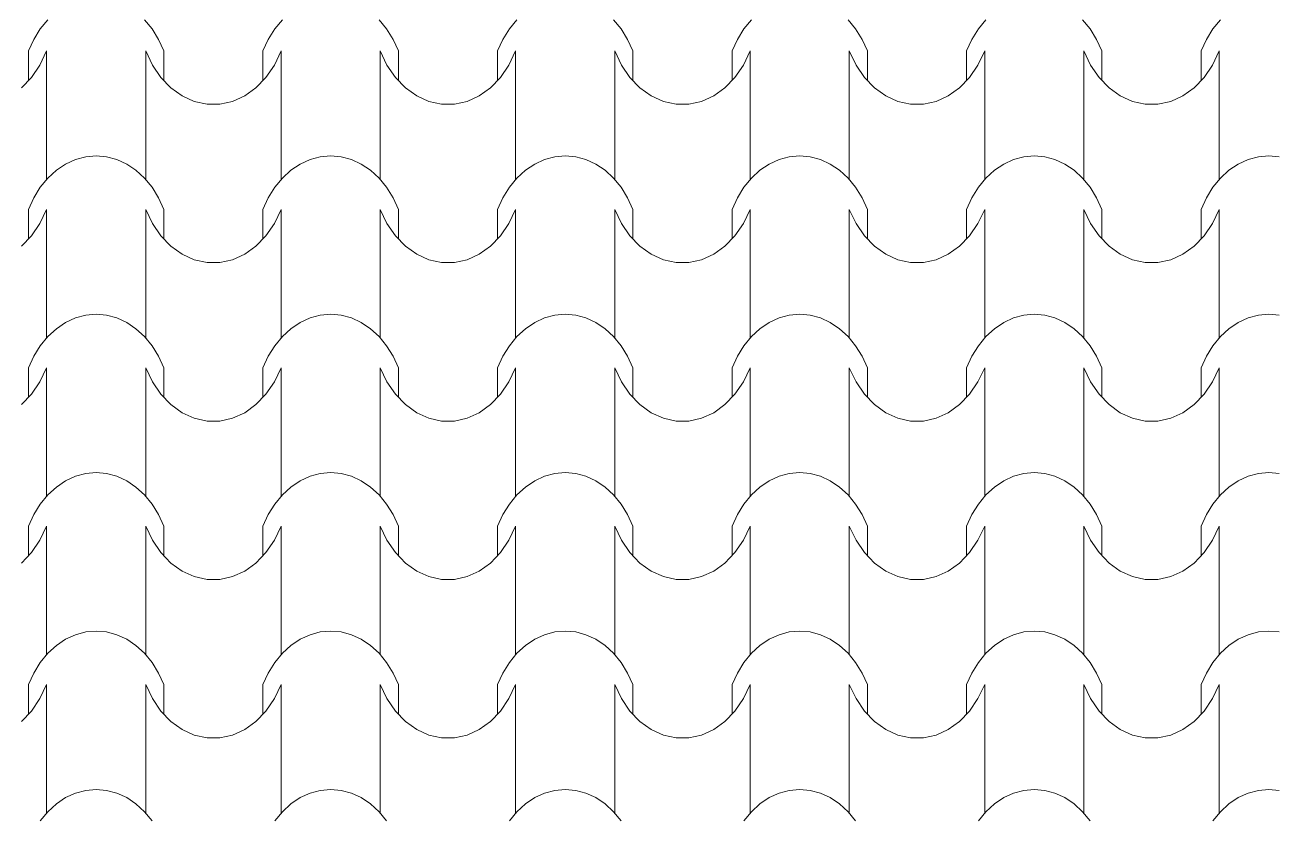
# Model space of a CAD drawing. Header units: millimetres. Extents: x 42452 to 2852333, y -419346 to 834876.
# Drawn here: x 2622399 to 2625997, y 653995 to 656276 of the extents above; entities that cross this region are included whole.
import ezdxf

# ---------------------------------------------------------------- set-up
doc = ezdxf.new("R2010")
doc.units = ezdxf.units.MM
doc.layers.add('M-2 keramitin shtrixi_Ном._пера__21_Pen_No__1', color=7, linetype='Continuous', lineweight=15)
doc.layers.add('memar', color=7, linetype='Continuous', lineweight=25)

# ---------------------------------------------------------------- blocks, each defined once
blk = doc.blocks.new('*X17')
at = {"layer": 'M-2 keramitin shtrixi_Ном._пера__21_Pen_No__1', "color": 7, "linetype": 'Continuous', "lineweight": 15}
for p, q in [((-263915.5, -1354475.7), (-263896.7, -1354445.5)), ((-263896.7, -1354445.5), (-263874.9, -1354418.9)), ((-263596.6, -1354418.9), (-263574.7, -1354445.5)), ((-263574.7, -1354445.5), (-263556, -1354475.7)), ((-263239.9, -1354475.7), (-263221.2, -1354445.5)), ((-263221.2, -1354445.5), (-263199.3, -1354418.9)), ((-262921, -1354418.9), (-262899.2, -1354445.5)), ((-262899.2, -1354445.5), (-262880.4, -1354475.7)), ((-262564.3, -1354475.7), (-262545.6, -1354445.5)), ((-262545.6, -1354445.5), (-262523.8, -1354418.9)), ((-262245.4, -1354418.9), (-262223.6, -1354445.5)), ((-262223.6, -1354445.5), (-262204.9, -1354475.7)), ((-261888.8, -1354475.7), (-261870, -1354445.5)), ((-261870, -1354445.5), (-261848.2, -1354418.9)), ((-261569.9, -1354418.9), (-261548.1, -1354445.5)), ((-261548.1, -1354445.5), (-261529.3, -1354475.7)), ((-261213.2, -1354475.7), (-261194.5, -1354445.5)), ((-261194.5, -1354445.5), (-261172.7, -1354418.9)), ((-260894.3, -1354418.9), (-260872.5, -1354445.5)), ((-260872.5, -1354445.5), (-260853.8, -1354475.7)), ((-260537.7, -1354475.7), (-260518.9, -1354445.5)), ((-260518.9, -1354445.5), (-260497.1, -1354418.9)), ((-263930.7, -1354509), (-263915.5, -1354475.7)), ((-263556, -1354475.7), (-263540.7, -1354509)), ((-263255.2, -1354509), (-263239.9, -1354475.7)), ((-262880.4, -1354475.7), (-262865.2, -1354509)), ((-262579.6, -1354509), (-262564.3, -1354475.7)), ((-262204.9, -1354475.7), (-262189.6, -1354509)), ((-261904.1, -1354509), (-261888.8, -1354475.7)), ((-261529.3, -1354475.7), (-261514, -1354509)), ((-261228.5, -1354509), (-261213.2, -1354475.7)), ((-260853.8, -1354475.7), (-260838.5, -1354509)), ((-260553, -1354509), (-260537.7, -1354475.7)), ((-263930.7, -1354594), (-263930.7, -1354509)), ((-263878.5, -1354509), (-263897.8, -1354549.5)), ((-263878.5, -1354694), (-263878.5, -1354509)), ((-263593, -1354694), (-263593, -1354509)), ((-263573.7, -1354549.5), (-263593, -1354509)), ((-263540.7, -1354594), (-263540.7, -1354509)), ((-263255.2, -1354594), (-263255.2, -1354509)), ((-263202.9, -1354509), (-263222.3, -1354549.5)), ((-263202.9, -1354694), (-263202.9, -1354509)), ((-262917.4, -1354694), (-262917.4, -1354509)), ((-262898.1, -1354549.5), (-262917.4, -1354509)), ((-262865.2, -1354594), (-262865.2, -1354509)), ((-262579.6, -1354594), (-262579.6, -1354509)), ((-262527.4, -1354509), (-262546.7, -1354549.5)), ((-262527.4, -1354694), (-262527.4, -1354509)), ((-262241.9, -1354694), (-262241.9, -1354509)), ((-262222.5, -1354549.5), (-262241.9, -1354509)), ((-262189.6, -1354594), (-262189.6, -1354509)), ((-261904.1, -1354594), (-261904.1, -1354509)), ((-261851.8, -1354509), (-261871.1, -1354549.5)), ((-261851.8, -1354694), (-261851.8, -1354509)), ((-261566.3, -1354694), (-261566.3, -1354509)), ((-261547, -1354549.5), (-261566.3, -1354509)), ((-261514, -1354594), (-261514, -1354509)), ((-261228.5, -1354594), (-261228.5, -1354509)), ((-261176.3, -1354509), (-261195.6, -1354549.5)), ((-261176.3, -1354694), (-261176.3, -1354509)), ((-260890.7, -1354694), (-260890.7, -1354509)), ((-260871.4, -1354549.5), (-260890.7, -1354509)), ((-260838.5, -1354594), (-260838.5, -1354509)), ((-260553, -1354594), (-260553, -1354509)), ((-260500.7, -1354509), (-260520, -1354549.5)), ((-260500.7, -1354694), (-260500.7, -1354509)), ((-263897.8, -1354549.5), (-263922.2, -1354585.2)), ((-263549.2, -1354585.2), (-263573.7, -1354549.5)), ((-263222.3, -1354549.5), (-263246.7, -1354585.2)), ((-262873.7, -1354585.2), (-262898.1, -1354549.5)), ((-262546.7, -1354549.5), (-262571.1, -1354585.2)), ((-262198.1, -1354585.2), (-262222.5, -1354549.5)), ((-261871.1, -1354549.5), (-261895.6, -1354585.2)), ((-261522.6, -1354585.2), (-261547, -1354549.5)), ((-261195.6, -1354549.5), (-261220, -1354585.2)), ((-260847, -1354585.2), (-260871.4, -1354549.5)), ((-260520, -1354549.5), (-260544.4, -1354585.2)), ((-263922.2, -1354585.2), (-263951, -1354615.1)), ((-263520.4, -1354615.1), (-263549.2, -1354585.2)), ((-263246.7, -1354585.2), (-263275.5, -1354615.1)), ((-262844.9, -1354615.1), (-262873.7, -1354585.2)), ((-262571.1, -1354585.2), (-262599.9, -1354615.1)), ((-262169.3, -1354615.1), (-262198.1, -1354585.2)), ((-261895.6, -1354585.2), (-261924.4, -1354615.1)), ((-261493.7, -1354615.1), (-261522.6, -1354585.2)), ((-261220, -1354585.2), (-261248.8, -1354615.1)), ((-260818.2, -1354615.1), (-260847, -1354585.2)), ((-260544.4, -1354585.2), (-260573.2, -1354615.1)), ((-263488.1, -1354638.3), (-263520.4, -1354615.1)), ((-263275.5, -1354615.1), (-263307.8, -1354638.3)), ((-262812.5, -1354638.3), (-262844.9, -1354615.1)), ((-262599.9, -1354615.1), (-262632.3, -1354638.3)), ((-262136.9, -1354638.3), (-262169.3, -1354615.1)), ((-261924.4, -1354615.1), (-261956.7, -1354638.3)), ((-261461.4, -1354638.3), (-261493.7, -1354615.1)), ((-261248.8, -1354615.1), (-261281.2, -1354638.3)), ((-260785.8, -1354638.3), (-260818.2, -1354615.1)), ((-260573.2, -1354615.1), (-260605.6, -1354638.3)), ((-263453.1, -1354654.2), (-263488.1, -1354638.3)), ((-263416.5, -1354662.3), (-263453.1, -1354654.2)), ((-263342.8, -1354654.2), (-263379.4, -1354662.3)), ((-263307.8, -1354638.3), (-263342.8, -1354654.2)), ((-262777.5, -1354654.2), (-262812.5, -1354638.3)), ((-262741, -1354662.3), (-262777.5, -1354654.2)), ((-262667.3, -1354654.2), (-262703.8, -1354662.3)), ((-262632.3, -1354638.3), (-262667.3, -1354654.2)), ((-262102, -1354654.2), (-262136.9, -1354638.3)), ((-262065.4, -1354662.3), (-262102, -1354654.2)), ((-261991.7, -1354654.2), (-262028.3, -1354662.3)), ((-261956.7, -1354638.3), (-261991.7, -1354654.2)), ((-261426.4, -1354654.2), (-261461.4, -1354638.3)), ((-261389.8, -1354662.3), (-261426.4, -1354654.2)), ((-261316.1, -1354654.2), (-261352.7, -1354662.3)), ((-261281.2, -1354638.3), (-261316.1, -1354654.2)), ((-260750.8, -1354654.2), (-260785.8, -1354638.3)), ((-260714.3, -1354662.3), (-260750.8, -1354654.2)), ((-260640.6, -1354654.2), (-260677.2, -1354662.3)), ((-260605.6, -1354638.3), (-260640.6, -1354654.2)), ((-263878.5, -1354879.1), (-263878.5, -1354694)), ((-263593, -1354879.1), (-263593, -1354694)), ((-263398, -1354662.3), (-263416.5, -1354662.3)), ((-263379.4, -1354662.3), (-263398, -1354662.3)), ((-263202.9, -1354879.1), (-263202.9, -1354694)), ((-262917.4, -1354879.1), (-262917.4, -1354694)), ((-262722.4, -1354662.3), (-262741, -1354662.3)), ((-262703.8, -1354662.3), (-262722.4, -1354662.3)), ((-262527.4, -1354879.1), (-262527.4, -1354694)), ((-262241.9, -1354879.1), (-262241.9, -1354694)), ((-262046.8, -1354662.3), (-262065.4, -1354662.3)), ((-262028.3, -1354662.3), (-262046.8, -1354662.3)), ((-261851.8, -1354879.1), (-261851.8, -1354694)), ((-261566.3, -1354879.1), (-261566.3, -1354694)), ((-261371.3, -1354662.3), (-261389.8, -1354662.3)), ((-261352.7, -1354662.3), (-261371.3, -1354662.3)), ((-261176.3, -1354879.1), (-261176.3, -1354694)), ((-260890.7, -1354879.1), (-260890.7, -1354694)), ((-260695.7, -1354662.3), (-260714.3, -1354662.3)), ((-260677.2, -1354662.3), (-260695.7, -1354662.3)), ((-260500.7, -1354879.1), (-260500.7, -1354694)), ((-263850.4, -1354852.7), (-263823.7, -1354834.7)), ((-263823.7, -1354834.7), (-263795.3, -1354821.6)), ((-263795.3, -1354821.6), (-263765.8, -1354813.7)), ((-263765.8, -1354813.7), (-263735.7, -1354811)), ((-263735.7, -1354811), (-263705.6, -1354813.7)), ((-263705.6, -1354813.7), (-263676.1, -1354821.6)), ((-263676.1, -1354821.6), (-263647.7, -1354834.7)), ((-263647.7, -1354834.7), (-263621.1, -1354852.7)), ((-263174.9, -1354852.7), (-263148.2, -1354834.7)), ((-263148.2, -1354834.7), (-263119.8, -1354821.6)), ((-263119.8, -1354821.6), (-263090.3, -1354813.7)), ((-263090.3, -1354813.7), (-263060.2, -1354811)), ((-263060.2, -1354811), (-263030.1, -1354813.7)), ((-263030.1, -1354813.7), (-263000.6, -1354821.6)), ((-263000.6, -1354821.6), (-262972.2, -1354834.7)), ((-262972.2, -1354834.7), (-262945.5, -1354852.7)), ((-262499.3, -1354852.7), (-262472.6, -1354834.7)), ((-262472.6, -1354834.7), (-262444.2, -1354821.6)), ((-262444.2, -1354821.6), (-262414.7, -1354813.7)), ((-262414.7, -1354813.7), (-262384.6, -1354811)), ((-262384.6, -1354811), (-262354.5, -1354813.7)), ((-262354.5, -1354813.7), (-262325, -1354821.6)), ((-262325, -1354821.6), (-262296.6, -1354834.7)), ((-262296.6, -1354834.7), (-262269.9, -1354852.7)), ((-261823.7, -1354852.7), (-261797, -1354834.7)), ((-261797, -1354834.7), (-261768.7, -1354821.6)), ((-261768.7, -1354821.6), (-261739.1, -1354813.7)), ((-261739.1, -1354813.7), (-261709.1, -1354811)), ((-261709.1, -1354811), (-261679, -1354813.7)), ((-261679, -1354813.7), (-261649.4, -1354821.6)), ((-261649.4, -1354821.6), (-261621.1, -1354834.7)), ((-261621.1, -1354834.7), (-261594.4, -1354852.7)), ((-261148.2, -1354852.7), (-261121.5, -1354834.7)), ((-261121.5, -1354834.7), (-261093.1, -1354821.6)), ((-261093.1, -1354821.6), (-261063.6, -1354813.7)), ((-261063.6, -1354813.7), (-261033.5, -1354811)), ((-261033.5, -1354811), (-261003.4, -1354813.7)), ((-261003.4, -1354813.7), (-260973.9, -1354821.6)), ((-260973.9, -1354821.6), (-260945.5, -1354834.7)), ((-260945.5, -1354834.7), (-260918.8, -1354852.7)), ((-260472.6, -1354852.7), (-260445.9, -1354834.7)), ((-260445.9, -1354834.7), (-260417.5, -1354821.6)), ((-260417.5, -1354821.6), (-260388, -1354813.7)), ((-260388, -1354813.7), (-260357.9, -1354811)), ((-260357.9, -1354811), (-260327.8, -1354813.7)), ((-263896.7, -1354901.8), (-263874.9, -1354875.2)), ((-263874.9, -1354875.2), (-263850.4, -1354852.7)), ((-263621.1, -1354852.7), (-263596.6, -1354875.2)), ((-263596.6, -1354875.2), (-263574.7, -1354901.8)), ((-263221.2, -1354901.8), (-263199.3, -1354875.2)), ((-263199.3, -1354875.2), (-263174.9, -1354852.7)), ((-262945.5, -1354852.7), (-262921, -1354875.2)), ((-262921, -1354875.2), (-262899.2, -1354901.8)), ((-262545.6, -1354901.8), (-262523.8, -1354875.2)), ((-262523.8, -1354875.2), (-262499.3, -1354852.7)), ((-262269.9, -1354852.7), (-262245.4, -1354875.2)), ((-262245.4, -1354875.2), (-262223.6, -1354901.8)), ((-261870, -1354901.8), (-261848.2, -1354875.2)), ((-261848.2, -1354875.2), (-261823.7, -1354852.7)), ((-261594.4, -1354852.7), (-261569.9, -1354875.2)), ((-261569.9, -1354875.2), (-261548.1, -1354901.8)), ((-261194.5, -1354901.8), (-261172.7, -1354875.2)), ((-261172.7, -1354875.2), (-261148.2, -1354852.7)), ((-260918.8, -1354852.7), (-260894.3, -1354875.2)), ((-260894.3, -1354875.2), (-260872.5, -1354901.8)), ((-260518.9, -1354901.8), (-260497.1, -1354875.2)), ((-260497.1, -1354875.2), (-260472.6, -1354852.7)), ((-263915.5, -1354932.1), (-263896.7, -1354901.8)), ((-263574.7, -1354901.8), (-263556, -1354932.1)), ((-263239.9, -1354932.1), (-263221.2, -1354901.8)), ((-262899.2, -1354901.8), (-262880.4, -1354932.1)), ((-262564.3, -1354932.1), (-262545.6, -1354901.8)), ((-262223.6, -1354901.8), (-262204.9, -1354932.1)), ((-261888.8, -1354932.1), (-261870, -1354901.8)), ((-261548.1, -1354901.8), (-261529.3, -1354932.1)), ((-261213.2, -1354932.1), (-261194.5, -1354901.8)), ((-260872.5, -1354901.8), (-260853.8, -1354932.1)), ((-260537.7, -1354932.1), (-260518.9, -1354901.8)), ((-263930.7, -1354965.3), (-263915.5, -1354932.1)), ((-263556, -1354932.1), (-263540.7, -1354965.3)), ((-263255.2, -1354965.3), (-263239.9, -1354932.1)), ((-262880.4, -1354932.1), (-262865.2, -1354965.3)), ((-262579.6, -1354965.3), (-262564.3, -1354932.1)), ((-262204.9, -1354932.1), (-262189.6, -1354965.3)), ((-261904.1, -1354965.3), (-261888.8, -1354932.1)), ((-261529.3, -1354932.1), (-261514, -1354965.3)), ((-261228.5, -1354965.3), (-261213.2, -1354932.1)), ((-260853.8, -1354932.1), (-260838.5, -1354965.3)), ((-260553, -1354965.3), (-260537.7, -1354932.1)), ((-263930.7, -1355050.4), (-263930.7, -1354965.3)), ((-263878.5, -1354965.3), (-263897.8, -1355005.8)), ((-263878.5, -1355150.4), (-263878.5, -1354965.3)), ((-263593, -1355150.4), (-263593, -1354965.3)), ((-263573.7, -1355005.8), (-263593, -1354965.3)), ((-263540.7, -1355050.4), (-263540.7, -1354965.3)), ((-263255.2, -1355050.4), (-263255.2, -1354965.3)), ((-263202.9, -1354965.3), (-263222.3, -1355005.8)), ((-263202.9, -1355150.4), (-263202.9, -1354965.3)), ((-262917.4, -1355150.4), (-262917.4, -1354965.3)), ((-262898.1, -1355005.8), (-262917.4, -1354965.3)), ((-262865.2, -1355050.4), (-262865.2, -1354965.3)), ((-262579.6, -1355050.4), (-262579.6, -1354965.3)), ((-262527.4, -1354965.3), (-262546.7, -1355005.8)), ((-262527.4, -1355150.4), (-262527.4, -1354965.3)), ((-262241.9, -1355150.4), (-262241.9, -1354965.3)), ((-262222.5, -1355005.8), (-262241.9, -1354965.3)), ((-262189.6, -1355050.4), (-262189.6, -1354965.3)), ((-261904.1, -1355050.4), (-261904.1, -1354965.3)), ((-261851.8, -1354965.3), (-261871.1, -1355005.8)), ((-261851.8, -1355150.4), (-261851.8, -1354965.3)), ((-261566.3, -1355150.4), (-261566.3, -1354965.3)), ((-261547, -1355005.8), (-261566.3, -1354965.3)), ((-261514, -1355050.4), (-261514, -1354965.3)), ((-261228.5, -1355050.4), (-261228.5, -1354965.3)), ((-261176.3, -1354965.3), (-261195.6, -1355005.8)), ((-261176.3, -1355150.4), (-261176.3, -1354965.3)), ((-260890.7, -1355150.4), (-260890.7, -1354965.3)), ((-260871.4, -1355005.8), (-260890.7, -1354965.3)), ((-260838.5, -1355050.4), (-260838.5, -1354965.3)), ((-260553, -1355050.4), (-260553, -1354965.3)), ((-260500.7, -1354965.3), (-260520, -1355005.8)), ((-260500.7, -1355150.4), (-260500.7, -1354965.3)), ((-263897.8, -1355005.8), (-263922.2, -1355041.5)), ((-263549.2, -1355041.5), (-263573.7, -1355005.8)), ((-263222.3, -1355005.8), (-263246.7, -1355041.5)), ((-262873.7, -1355041.5), (-262898.1, -1355005.8)), ((-262546.7, -1355005.8), (-262571.1, -1355041.5)), ((-262198.1, -1355041.5), (-262222.5, -1355005.8)), ((-261871.1, -1355005.8), (-261895.6, -1355041.5)), ((-261522.6, -1355041.5), (-261547, -1355005.8)), ((-261195.6, -1355005.8), (-261220, -1355041.5)), ((-260847, -1355041.5), (-260871.4, -1355005.8)), ((-260520, -1355005.8), (-260544.4, -1355041.5)), ((-263922.2, -1355041.5), (-263951, -1355071.5)), ((-263520.4, -1355071.5), (-263549.2, -1355041.5)), ((-263246.7, -1355041.5), (-263275.5, -1355071.5)), ((-262844.9, -1355071.5), (-262873.7, -1355041.5)), ((-262571.1, -1355041.5), (-262599.9, -1355071.5)), ((-262169.3, -1355071.5), (-262198.1, -1355041.5)), ((-261895.6, -1355041.5), (-261924.4, -1355071.5)), ((-261493.7, -1355071.5), (-261522.6, -1355041.5)), ((-261220, -1355041.5), (-261248.8, -1355071.5)), ((-260818.2, -1355071.5), (-260847, -1355041.5)), ((-260544.4, -1355041.5), (-260573.2, -1355071.5)), ((-263488.1, -1355094.7), (-263520.4, -1355071.5)), ((-263275.5, -1355071.5), (-263307.8, -1355094.7)), ((-262812.5, -1355094.7), (-262844.9, -1355071.5)), ((-262599.9, -1355071.5), (-262632.3, -1355094.7)), ((-262136.9, -1355094.7), (-262169.3, -1355071.5)), ((-261924.4, -1355071.5), (-261956.7, -1355094.7)), ((-261461.4, -1355094.7), (-261493.7, -1355071.5)), ((-261248.8, -1355071.5), (-261281.2, -1355094.7)), ((-260785.8, -1355094.7), (-260818.2, -1355071.5)), ((-260573.2, -1355071.5), (-260605.6, -1355094.7)), ((-263453.1, -1355110.6), (-263488.1, -1355094.7)), ((-263416.5, -1355118.6), (-263453.1, -1355110.6)), ((-263398, -1355118.6), (-263416.5, -1355118.6)), ((-263379.4, -1355118.6), (-263398, -1355118.6)), ((-263342.8, -1355110.6), (-263379.4, -1355118.6)), ((-263307.8, -1355094.7), (-263342.8, -1355110.6)), ((-262777.5, -1355110.6), (-262812.5, -1355094.7)), ((-262741, -1355118.6), (-262777.5, -1355110.6)), ((-262722.4, -1355118.6), (-262741, -1355118.6)), ((-262703.8, -1355118.6), (-262722.4, -1355118.6)), ((-262667.3, -1355110.6), (-262703.8, -1355118.6)), ((-262632.3, -1355094.7), (-262667.3, -1355110.6)), ((-262102, -1355110.6), (-262136.9, -1355094.7)), ((-262065.4, -1355118.6), (-262102, -1355110.6)), ((-262046.8, -1355118.6), (-262065.4, -1355118.6)), ((-262028.3, -1355118.6), (-262046.8, -1355118.6)), ((-261991.7, -1355110.6), (-262028.3, -1355118.6)), ((-261956.7, -1355094.7), (-261991.7, -1355110.6)), ((-261426.4, -1355110.6), (-261461.4, -1355094.7)), ((-261389.8, -1355118.6), (-261426.4, -1355110.6)), ((-261371.3, -1355118.6), (-261389.8, -1355118.6)), ((-261352.7, -1355118.6), (-261371.3, -1355118.6)), ((-261316.1, -1355110.6), (-261352.7, -1355118.6)), ((-261281.2, -1355094.7), (-261316.1, -1355110.6)), ((-260750.8, -1355110.6), (-260785.8, -1355094.7)), ((-260714.3, -1355118.6), (-260750.8, -1355110.6)), ((-260695.7, -1355118.6), (-260714.3, -1355118.6)), ((-260677.2, -1355118.6), (-260695.7, -1355118.6)), ((-260640.6, -1355110.6), (-260677.2, -1355118.6)), ((-260605.6, -1355094.7), (-260640.6, -1355110.6)), ((-263878.5, -1355335.5), (-263878.5, -1355150.4)), ((-263593, -1355335.5), (-263593, -1355150.4)), ((-263202.9, -1355335.5), (-263202.9, -1355150.4)), ((-262917.4, -1355335.5), (-262917.4, -1355150.4)), ((-262527.4, -1355335.5), (-262527.4, -1355150.4)), ((-262241.9, -1355335.5), (-262241.9, -1355150.4)), ((-261851.8, -1355335.5), (-261851.8, -1355150.4)), ((-261566.3, -1355335.5), (-261566.3, -1355150.4)), ((-261176.3, -1355335.5), (-261176.3, -1355150.4)), ((-260890.7, -1355335.5), (-260890.7, -1355150.4)), ((-260500.7, -1355335.5), (-260500.7, -1355150.4)), ((-263795.3, -1355278), (-263765.8, -1355270)), ((-263765.8, -1355270), (-263735.7, -1355267.3)), ((-263735.7, -1355267.3), (-263705.6, -1355270)), ((-263705.6, -1355270), (-263676.1, -1355278)), ((-263119.8, -1355278), (-263090.3, -1355270)), ((-263090.3, -1355270), (-263060.2, -1355267.3)), ((-263060.2, -1355267.3), (-263030.1, -1355270)), ((-263030.1, -1355270), (-263000.6, -1355278)), ((-262444.2, -1355278), (-262414.7, -1355270)), ((-262414.7, -1355270), (-262384.6, -1355267.3)), ((-262384.6, -1355267.3), (-262354.5, -1355270)), ((-262354.5, -1355270), (-262325, -1355278)), ((-261768.7, -1355278), (-261739.1, -1355270)), ((-261739.1, -1355270), (-261709.1, -1355267.3)), ((-261709.1, -1355267.3), (-261679, -1355270)), ((-261679, -1355270), (-261649.4, -1355278)), ((-261093.1, -1355278), (-261063.6, -1355270)), ((-261063.6, -1355270), (-261033.5, -1355267.3)), ((-261033.5, -1355267.3), (-261003.4, -1355270)), ((-261003.4, -1355270), (-260973.9, -1355278)), ((-260417.5, -1355278), (-260388, -1355270)), ((-260388, -1355270), (-260357.9, -1355267.3)), ((-260357.9, -1355267.3), (-260327.8, -1355270)), ((-263874.9, -1355331.6), (-263850.4, -1355309)), ((-263850.4, -1355309), (-263823.7, -1355291.1)), ((-263823.7, -1355291.1), (-263795.3, -1355278)), ((-263676.1, -1355278), (-263647.7, -1355291.1)), ((-263647.7, -1355291.1), (-263621.1, -1355309)), ((-263621.1, -1355309), (-263596.6, -1355331.6)), ((-263199.3, -1355331.6), (-263174.9, -1355309)), ((-263174.9, -1355309), (-263148.2, -1355291.1)), ((-263148.2, -1355291.1), (-263119.8, -1355278)), ((-263000.6, -1355278), (-262972.2, -1355291.1)), ((-262972.2, -1355291.1), (-262945.5, -1355309)), ((-262945.5, -1355309), (-262921, -1355331.6)), ((-262523.8, -1355331.6), (-262499.3, -1355309)), ((-262499.3, -1355309), (-262472.6, -1355291.1)), ((-262472.6, -1355291.1), (-262444.2, -1355278)), ((-262325, -1355278), (-262296.6, -1355291.1)), ((-262296.6, -1355291.1), (-262269.9, -1355309)), ((-262269.9, -1355309), (-262245.4, -1355331.6)), ((-261848.2, -1355331.6), (-261823.7, -1355309)), ((-261823.7, -1355309), (-261797, -1355291.1)), ((-261797, -1355291.1), (-261768.7, -1355278)), ((-261649.4, -1355278), (-261621.1, -1355291.1)), ((-261621.1, -1355291.1), (-261594.4, -1355309)), ((-261594.4, -1355309), (-261569.9, -1355331.6)), ((-261172.7, -1355331.6), (-261148.2, -1355309)), ((-261148.2, -1355309), (-261121.5, -1355291.1)), ((-261121.5, -1355291.1), (-261093.1, -1355278)), ((-260973.9, -1355278), (-260945.5, -1355291.1)), ((-260945.5, -1355291.1), (-260918.8, -1355309)), ((-260918.8, -1355309), (-260894.3, -1355331.6)), ((-260497.1, -1355331.6), (-260472.6, -1355309)), ((-260472.6, -1355309), (-260445.9, -1355291.1)), ((-260445.9, -1355291.1), (-260417.5, -1355278)), ((-263896.7, -1355358.2), (-263874.9, -1355331.6)), ((-263596.6, -1355331.6), (-263574.7, -1355358.2)), ((-263221.2, -1355358.2), (-263199.3, -1355331.6)), ((-262921, -1355331.6), (-262899.2, -1355358.2)), ((-262545.6, -1355358.2), (-262523.8, -1355331.6)), ((-262245.4, -1355331.6), (-262223.6, -1355358.2)), ((-261870, -1355358.2), (-261848.2, -1355331.6)), ((-261569.9, -1355331.6), (-261548.1, -1355358.2)), ((-261194.5, -1355358.2), (-261172.7, -1355331.6)), ((-260894.3, -1355331.6), (-260872.5, -1355358.2)), ((-260518.9, -1355358.2), (-260497.1, -1355331.6)), ((-263915.5, -1355388.4), (-263896.7, -1355358.2)), ((-263574.7, -1355358.2), (-263556, -1355388.4)), ((-263239.9, -1355388.4), (-263221.2, -1355358.2)), ((-262899.2, -1355358.2), (-262880.4, -1355388.4)), ((-262564.3, -1355388.4), (-262545.6, -1355358.2)), ((-262223.6, -1355358.2), (-262204.9, -1355388.4)), ((-261888.8, -1355388.4), (-261870, -1355358.2)), ((-261548.1, -1355358.2), (-261529.3, -1355388.4)), ((-261213.2, -1355388.4), (-261194.5, -1355358.2)), ((-260872.5, -1355358.2), (-260853.8, -1355388.4)), ((-260537.7, -1355388.4), (-260518.9, -1355358.2)), ((-263930.7, -1355421.7), (-263915.5, -1355388.4)), ((-263556, -1355388.4), (-263540.7, -1355421.7)), ((-263255.2, -1355421.7), (-263239.9, -1355388.4)), ((-262880.4, -1355388.4), (-262865.2, -1355421.7)), ((-262579.6, -1355421.7), (-262564.3, -1355388.4)), ((-262204.9, -1355388.4), (-262189.6, -1355421.7)), ((-261904.1, -1355421.7), (-261888.8, -1355388.4)), ((-261529.3, -1355388.4), (-261514, -1355421.7)), ((-261228.5, -1355421.7), (-261213.2, -1355388.4)), ((-260853.8, -1355388.4), (-260838.5, -1355421.7)), ((-260553, -1355421.7), (-260537.7, -1355388.4)), ((-263930.7, -1355506.7), (-263930.7, -1355421.7)), ((-263878.5, -1355421.7), (-263897.8, -1355462.2)), ((-263878.5, -1355606.7), (-263878.5, -1355421.7)), ((-263593, -1355606.7), (-263593, -1355421.7)), ((-263573.7, -1355462.2), (-263593, -1355421.7)), ((-263540.7, -1355506.7), (-263540.7, -1355421.7)), ((-263255.2, -1355506.7), (-263255.2, -1355421.7)), ((-263202.9, -1355421.7), (-263222.3, -1355462.2)), ((-263202.9, -1355606.7), (-263202.9, -1355421.7)), ((-262917.4, -1355606.7), (-262917.4, -1355421.7)), ((-262898.1, -1355462.2), (-262917.4, -1355421.7)), ((-262865.2, -1355506.7), (-262865.2, -1355421.7)), ((-262579.6, -1355506.7), (-262579.6, -1355421.7)), ((-262527.4, -1355421.7), (-262546.7, -1355462.2)), ((-262527.4, -1355606.7), (-262527.4, -1355421.7)), ((-262241.9, -1355606.7), (-262241.9, -1355421.7)), ((-262222.5, -1355462.2), (-262241.9, -1355421.7)), ((-262189.6, -1355506.7), (-262189.6, -1355421.7)), ((-261904.1, -1355506.7), (-261904.1, -1355421.7)), ((-261851.8, -1355421.7), (-261871.1, -1355462.2)), ((-261851.8, -1355606.7), (-261851.8, -1355421.7)), ((-261566.3, -1355606.7), (-261566.3, -1355421.7)), ((-261547, -1355462.2), (-261566.3, -1355421.7)), ((-261514, -1355506.7), (-261514, -1355421.7)), ((-261228.5, -1355506.7), (-261228.5, -1355421.7)), ((-261176.3, -1355421.7), (-261195.6, -1355462.2)), ((-261176.3, -1355606.7), (-261176.3, -1355421.7)), ((-260890.7, -1355606.7), (-260890.7, -1355421.7)), ((-260871.4, -1355462.2), (-260890.7, -1355421.7)), ((-260838.5, -1355506.7), (-260838.5, -1355421.7)), ((-260553, -1355506.7), (-260553, -1355421.7)), ((-260500.7, -1355421.7), (-260520, -1355462.2)), ((-260500.7, -1355606.7), (-260500.7, -1355421.7)), ((-263897.8, -1355462.2), (-263922.2, -1355497.9)), ((-263549.2, -1355497.9), (-263573.7, -1355462.2)), ((-263222.3, -1355462.2), (-263246.7, -1355497.9)), ((-262873.7, -1355497.9), (-262898.1, -1355462.2)), ((-262546.7, -1355462.2), (-262571.1, -1355497.9)), ((-262198.1, -1355497.9), (-262222.5, -1355462.2)), ((-261871.1, -1355462.2), (-261895.6, -1355497.9)), ((-261522.6, -1355497.9), (-261547, -1355462.2)), ((-261195.6, -1355462.2), (-261220, -1355497.9)), ((-260847, -1355497.9), (-260871.4, -1355462.2)), ((-260520, -1355462.2), (-260544.4, -1355497.9)), ((-263922.2, -1355497.9), (-263951, -1355527.8)), ((-263520.4, -1355527.8), (-263549.2, -1355497.9)), ((-263246.7, -1355497.9), (-263275.5, -1355527.8)), ((-262844.9, -1355527.8), (-262873.7, -1355497.9)), ((-262571.1, -1355497.9), (-262599.9, -1355527.8)), ((-262169.3, -1355527.8), (-262198.1, -1355497.9)), ((-261895.6, -1355497.9), (-261924.4, -1355527.8)), ((-261493.7, -1355527.8), (-261522.6, -1355497.9)), ((-261220, -1355497.9), (-261248.8, -1355527.8)), ((-260818.2, -1355527.8), (-260847, -1355497.9)), ((-260544.4, -1355497.9), (-260573.2, -1355527.8)), ((-263488.1, -1355551), (-263520.4, -1355527.8)), ((-263453.1, -1355566.9), (-263488.1, -1355551)), ((-263307.8, -1355551), (-263342.8, -1355566.9)), ((-263275.5, -1355527.8), (-263307.8, -1355551)), ((-262812.5, -1355551), (-262844.9, -1355527.8)), ((-262777.5, -1355566.9), (-262812.5, -1355551)), ((-262632.3, -1355551), (-262667.3, -1355566.9)), ((-262599.9, -1355527.8), (-262632.3, -1355551)), ((-262136.9, -1355551), (-262169.3, -1355527.8)), ((-262102, -1355566.9), (-262136.9, -1355551)), ((-261956.7, -1355551), (-261991.7, -1355566.9)), ((-261924.4, -1355527.8), (-261956.7, -1355551)), ((-261461.4, -1355551), (-261493.7, -1355527.8)), ((-261426.4, -1355566.9), (-261461.4, -1355551)), ((-261281.2, -1355551), (-261316.1, -1355566.9)), ((-261248.8, -1355527.8), (-261281.2, -1355551)), ((-260785.8, -1355551), (-260818.2, -1355527.8)), ((-260750.8, -1355566.9), (-260785.8, -1355551)), ((-260605.6, -1355551), (-260640.6, -1355566.9)), ((-260573.2, -1355527.8), (-260605.6, -1355551)), ((-263416.5, -1355575), (-263453.1, -1355566.9)), ((-263398, -1355575), (-263416.5, -1355575)), ((-263379.4, -1355575), (-263398, -1355575)), ((-263342.8, -1355566.9), (-263379.4, -1355575)), ((-262741, -1355575), (-262777.5, -1355566.9)), ((-262722.4, -1355575), (-262741, -1355575)), ((-262703.8, -1355575), (-262722.4, -1355575)), ((-262667.3, -1355566.9), (-262703.8, -1355575)), ((-262065.4, -1355575), (-262102, -1355566.9)), ((-262046.8, -1355575), (-262065.4, -1355575)), ((-262028.3, -1355575), (-262046.8, -1355575)), ((-261991.7, -1355566.9), (-262028.3, -1355575)), ((-261389.8, -1355575), (-261426.4, -1355566.9)), ((-261371.3, -1355575), (-261389.8, -1355575)), ((-261352.7, -1355575), (-261371.3, -1355575)), ((-261316.1, -1355566.9), (-261352.7, -1355575)), ((-260714.3, -1355575), (-260750.8, -1355566.9)), ((-260695.7, -1355575), (-260714.3, -1355575)), ((-260677.2, -1355575), (-260695.7, -1355575)), ((-260640.6, -1355566.9), (-260677.2, -1355575)), ((-263878.5, -1355791.8), (-263878.5, -1355606.7)), ((-263593, -1355791.8), (-263593, -1355606.7)), ((-263202.9, -1355791.8), (-263202.9, -1355606.7)), ((-262917.4, -1355791.8), (-262917.4, -1355606.7)), ((-262527.4, -1355791.8), (-262527.4, -1355606.7)), ((-262241.9, -1355791.8), (-262241.9, -1355606.7)), ((-261851.8, -1355791.8), (-261851.8, -1355606.7)), ((-261566.3, -1355791.8), (-261566.3, -1355606.7)), ((-261176.3, -1355791.8), (-261176.3, -1355606.7)), ((-260890.7, -1355791.8), (-260890.7, -1355606.7)), ((-260500.7, -1355791.8), (-260500.7, -1355606.7)), ((-263823.7, -1355747.4), (-263795.3, -1355734.3)), ((-263795.3, -1355734.3), (-263765.8, -1355726.4)), ((-263765.8, -1355726.4), (-263735.7, -1355723.7)), ((-263735.7, -1355723.7), (-263705.6, -1355726.4)), ((-263705.6, -1355726.4), (-263676.1, -1355734.3)), ((-263676.1, -1355734.3), (-263647.7, -1355747.4)), ((-263148.2, -1355747.4), (-263119.8, -1355734.3)), ((-263119.8, -1355734.3), (-263090.3, -1355726.4)), ((-263090.3, -1355726.4), (-263060.2, -1355723.7)), ((-263060.2, -1355723.7), (-263030.1, -1355726.4)), ((-263030.1, -1355726.4), (-263000.6, -1355734.3)), ((-263000.6, -1355734.3), (-262972.2, -1355747.4)), ((-262472.6, -1355747.4), (-262444.2, -1355734.3)), ((-262444.2, -1355734.3), (-262414.7, -1355726.4)), ((-262414.7, -1355726.4), (-262384.6, -1355723.7)), ((-262384.6, -1355723.7), (-262354.5, -1355726.4)), ((-262354.5, -1355726.4), (-262325, -1355734.3)), ((-262325, -1355734.3), (-262296.6, -1355747.4)), ((-261797, -1355747.4), (-261768.7, -1355734.3)), ((-261768.7, -1355734.3), (-261739.1, -1355726.4)), ((-261739.1, -1355726.4), (-261709.1, -1355723.7)), ((-261709.1, -1355723.7), (-261679, -1355726.4)), ((-261679, -1355726.4), (-261649.4, -1355734.3)), ((-261649.4, -1355734.3), (-261621.1, -1355747.4)), ((-261121.5, -1355747.4), (-261093.1, -1355734.3)), ((-261093.1, -1355734.3), (-261063.6, -1355726.4)), ((-261063.6, -1355726.4), (-261033.5, -1355723.7)), ((-261033.5, -1355723.7), (-261003.4, -1355726.4)), ((-261003.4, -1355726.4), (-260973.9, -1355734.3)), ((-260973.9, -1355734.3), (-260945.5, -1355747.4)), ((-260445.9, -1355747.4), (-260417.5, -1355734.3)), ((-260417.5, -1355734.3), (-260388, -1355726.4)), ((-260388, -1355726.4), (-260357.9, -1355723.7)), ((-260357.9, -1355723.7), (-260327.8, -1355726.4)), ((-263874.9, -1355787.9), (-263850.4, -1355765.4)), ((-263850.4, -1355765.4), (-263823.7, -1355747.4)), ((-263647.7, -1355747.4), (-263621.1, -1355765.4)), ((-263621.1, -1355765.4), (-263596.6, -1355787.9)), ((-263199.3, -1355787.9), (-263174.9, -1355765.4)), ((-263174.9, -1355765.4), (-263148.2, -1355747.4)), ((-262972.2, -1355747.4), (-262945.5, -1355765.4)), ((-262945.5, -1355765.4), (-262921, -1355787.9)), ((-262523.8, -1355787.9), (-262499.3, -1355765.4)), ((-262499.3, -1355765.4), (-262472.6, -1355747.4)), ((-262296.6, -1355747.4), (-262269.9, -1355765.4)), ((-262269.9, -1355765.4), (-262245.4, -1355787.9)), ((-261848.2, -1355787.9), (-261823.7, -1355765.4)), ((-261823.7, -1355765.4), (-261797, -1355747.4)), ((-261621.1, -1355747.4), (-261594.4, -1355765.4)), ((-261594.4, -1355765.4), (-261569.9, -1355787.9)), ((-261172.7, -1355787.9), (-261148.2, -1355765.4)), ((-261148.2, -1355765.4), (-261121.5, -1355747.4)), ((-260945.5, -1355747.4), (-260918.8, -1355765.4)), ((-260918.8, -1355765.4), (-260894.3, -1355787.9)), ((-260497.1, -1355787.9), (-260472.6, -1355765.4)), ((-260472.6, -1355765.4), (-260445.9, -1355747.4)), ((-263896.7, -1355814.5), (-263874.9, -1355787.9)), ((-263596.6, -1355787.9), (-263574.7, -1355814.5)), ((-263221.2, -1355814.5), (-263199.3, -1355787.9)), ((-262921, -1355787.9), (-262899.2, -1355814.5)), ((-262545.6, -1355814.5), (-262523.8, -1355787.9)), ((-262245.4, -1355787.9), (-262223.6, -1355814.5)), ((-261870, -1355814.5), (-261848.2, -1355787.9)), ((-261569.9, -1355787.9), (-261548.1, -1355814.5)), ((-261194.5, -1355814.5), (-261172.7, -1355787.9)), ((-260894.3, -1355787.9), (-260872.5, -1355814.5)), ((-260518.9, -1355814.5), (-260497.1, -1355787.9)), ((-263930.7, -1355878), (-263915.5, -1355844.8)), ((-263915.5, -1355844.8), (-263896.7, -1355814.5)), ((-263574.7, -1355814.5), (-263556, -1355844.8)), ((-263556, -1355844.8), (-263540.7, -1355878)), ((-263255.2, -1355878), (-263239.9, -1355844.8)), ((-263239.9, -1355844.8), (-263221.2, -1355814.5)), ((-262899.2, -1355814.5), (-262880.4, -1355844.8)), ((-262880.4, -1355844.8), (-262865.2, -1355878)), ((-262579.6, -1355878), (-262564.3, -1355844.8)), ((-262564.3, -1355844.8), (-262545.6, -1355814.5)), ((-262223.6, -1355814.5), (-262204.9, -1355844.8)), ((-262204.9, -1355844.8), (-262189.6, -1355878)), ((-261904.1, -1355878), (-261888.8, -1355844.8)), ((-261888.8, -1355844.8), (-261870, -1355814.5)), ((-261548.1, -1355814.5), (-261529.3, -1355844.8)), ((-261529.3, -1355844.8), (-261514, -1355878)), ((-261228.5, -1355878), (-261213.2, -1355844.8)), ((-261213.2, -1355844.8), (-261194.5, -1355814.5)), ((-260872.5, -1355814.5), (-260853.8, -1355844.8)), ((-260853.8, -1355844.8), (-260838.5, -1355878)), ((-260553, -1355878), (-260537.7, -1355844.8)), ((-260537.7, -1355844.8), (-260518.9, -1355814.5)), ((-263930.7, -1355963.1), (-263930.7, -1355878)), ((-263878.5, -1355878), (-263897.8, -1355918.5)), ((-263878.5, -1356063.1), (-263878.5, -1355878)), ((-263593, -1356063.1), (-263593, -1355878)), ((-263573.7, -1355918.5), (-263593, -1355878)), ((-263540.7, -1355963.1), (-263540.7, -1355878)), ((-263255.2, -1355963.1), (-263255.2, -1355878)), ((-263202.9, -1355878), (-263222.3, -1355918.5)), ((-263202.9, -1356063.1), (-263202.9, -1355878)), ((-262917.4, -1356063.1), (-262917.4, -1355878)), ((-262898.1, -1355918.5), (-262917.4, -1355878)), ((-262865.2, -1355963.1), (-262865.2, -1355878)), ((-262579.6, -1355963.1), (-262579.6, -1355878)), ((-262527.4, -1355878), (-262546.7, -1355918.5)), ((-262527.4, -1356063.1), (-262527.4, -1355878)), ((-262241.9, -1356063.1), (-262241.9, -1355878)), ((-262222.5, -1355918.5), (-262241.9, -1355878)), ((-262189.6, -1355963.1), (-262189.6, -1355878)), ((-261904.1, -1355963.1), (-261904.1, -1355878)), ((-261851.8, -1355878), (-261871.1, -1355918.5)), ((-261851.8, -1356063.1), (-261851.8, -1355878)), ((-261566.3, -1356063.1), (-261566.3, -1355878)), ((-261547, -1355918.5), (-261566.3, -1355878)), ((-261514, -1355963.1), (-261514, -1355878)), ((-261228.5, -1355963.1), (-261228.5, -1355878)), ((-261176.3, -1355878), (-261195.6, -1355918.5)), ((-261176.3, -1356063.1), (-261176.3, -1355878)), ((-260890.7, -1356063.1), (-260890.7, -1355878)), ((-260871.4, -1355918.5), (-260890.7, -1355878)), ((-260838.5, -1355963.1), (-260838.5, -1355878)), ((-260553, -1355963.1), (-260553, -1355878)), ((-260500.7, -1355878), (-260520, -1355918.5)), ((-260500.7, -1356063.1), (-260500.7, -1355878)), ((-263897.8, -1355918.5), (-263922.2, -1355954.2)), ((-263549.2, -1355954.2), (-263573.7, -1355918.5)), ((-263222.3, -1355918.5), (-263246.7, -1355954.2)), ((-262873.7, -1355954.2), (-262898.1, -1355918.5)), ((-262546.7, -1355918.5), (-262571.1, -1355954.2)), ((-262198.1, -1355954.2), (-262222.5, -1355918.5)), ((-261871.1, -1355918.5), (-261895.6, -1355954.2)), ((-261522.6, -1355954.2), (-261547, -1355918.5)), ((-261195.6, -1355918.5), (-261220, -1355954.2)), ((-260847, -1355954.2), (-260871.4, -1355918.5)), ((-260520, -1355918.5), (-260544.4, -1355954.2)), ((-263922.2, -1355954.2), (-263951, -1355984.2)), ((-263520.4, -1355984.2), (-263549.2, -1355954.2)), ((-263246.7, -1355954.2), (-263275.5, -1355984.2)), ((-262844.9, -1355984.2), (-262873.7, -1355954.2)), ((-262571.1, -1355954.2), (-262599.9, -1355984.2)), ((-262169.3, -1355984.2), (-262198.1, -1355954.2)), ((-261895.6, -1355954.2), (-261924.4, -1355984.2)), ((-261493.7, -1355984.2), (-261522.6, -1355954.2)), ((-261220, -1355954.2), (-261248.8, -1355984.2)), ((-260818.2, -1355984.2), (-260847, -1355954.2)), ((-260544.4, -1355954.2), (-260573.2, -1355984.2)), ((-263488.1, -1356007.4), (-263520.4, -1355984.2)), ((-263275.5, -1355984.2), (-263307.8, -1356007.4)), ((-262812.5, -1356007.4), (-262844.9, -1355984.2)), ((-262599.9, -1355984.2), (-262632.3, -1356007.4)), ((-262136.9, -1356007.4), (-262169.3, -1355984.2)), ((-261924.4, -1355984.2), (-261956.7, -1356007.4)), ((-261461.4, -1356007.4), (-261493.7, -1355984.2)), ((-261248.8, -1355984.2), (-261281.2, -1356007.4)), ((-260785.8, -1356007.4), (-260818.2, -1355984.2)), ((-260573.2, -1355984.2), (-260605.6, -1356007.4)), ((-263453.1, -1356023.3), (-263488.1, -1356007.4)), ((-263416.5, -1356031.3), (-263453.1, -1356023.3)), ((-263342.8, -1356023.3), (-263379.4, -1356031.3)), ((-263307.8, -1356007.4), (-263342.8, -1356023.3)), ((-262777.5, -1356023.3), (-262812.5, -1356007.4)), ((-262741, -1356031.3), (-262777.5, -1356023.3)), ((-262667.3, -1356023.3), (-262703.8, -1356031.3)), ((-262632.3, -1356007.4), (-262667.3, -1356023.3)), ((-262102, -1356023.3), (-262136.9, -1356007.4)), ((-262065.4, -1356031.3), (-262102, -1356023.3)), ((-261991.7, -1356023.3), (-262028.3, -1356031.3)), ((-261956.7, -1356007.4), (-261991.7, -1356023.3)), ((-261426.4, -1356023.3), (-261461.4, -1356007.4)), ((-261389.8, -1356031.3), (-261426.4, -1356023.3)), ((-261316.1, -1356023.3), (-261352.7, -1356031.3)), ((-261281.2, -1356007.4), (-261316.1, -1356023.3)), ((-260750.8, -1356023.3), (-260785.8, -1356007.4)), ((-260714.3, -1356031.3), (-260750.8, -1356023.3)), ((-260640.6, -1356023.3), (-260677.2, -1356031.3)), ((-260605.6, -1356007.4), (-260640.6, -1356023.3)), ((-263878.5, -1356248.2), (-263878.5, -1356063.1)), ((-263593, -1356248.2), (-263593, -1356063.1)), ((-263398, -1356031.3), (-263416.5, -1356031.3)), ((-263379.4, -1356031.3), (-263398, -1356031.3)), ((-263202.9, -1356248.2), (-263202.9, -1356063.1)), ((-262917.4, -1356248.2), (-262917.4, -1356063.1)), ((-262722.4, -1356031.3), (-262741, -1356031.3)), ((-262703.8, -1356031.3), (-262722.4, -1356031.3)), ((-262527.4, -1356248.2), (-262527.4, -1356063.1)), ((-262241.9, -1356248.2), (-262241.9, -1356063.1)), ((-262046.8, -1356031.3), (-262065.4, -1356031.3)), ((-262028.3, -1356031.3), (-262046.8, -1356031.3)), ((-261851.8, -1356248.2), (-261851.8, -1356063.1)), ((-261566.3, -1356248.2), (-261566.3, -1356063.1)), ((-261371.3, -1356031.3), (-261389.8, -1356031.3)), ((-261352.7, -1356031.3), (-261371.3, -1356031.3)), ((-261176.3, -1356248.2), (-261176.3, -1356063.1)), ((-260890.7, -1356248.2), (-260890.7, -1356063.1)), ((-260695.7, -1356031.3), (-260714.3, -1356031.3)), ((-260677.2, -1356031.3), (-260695.7, -1356031.3)), ((-260500.7, -1356248.2), (-260500.7, -1356063.1)), ((-263850.4, -1356221.7), (-263823.7, -1356203.8)), ((-263823.7, -1356203.8), (-263795.3, -1356190.7)), ((-263795.3, -1356190.7), (-263765.8, -1356182.7)), ((-263765.8, -1356182.7), (-263735.7, -1356180)), ((-263735.7, -1356180), (-263705.6, -1356182.7)), ((-263705.6, -1356182.7), (-263676.1, -1356190.7)), ((-263676.1, -1356190.7), (-263647.7, -1356203.8)), ((-263647.7, -1356203.8), (-263621.1, -1356221.7)), ((-263174.9, -1356221.7), (-263148.2, -1356203.8)), ((-263148.2, -1356203.8), (-263119.8, -1356190.7)), ((-263119.8, -1356190.7), (-263090.3, -1356182.7)), ((-263090.3, -1356182.7), (-263060.2, -1356180)), ((-263060.2, -1356180), (-263030.1, -1356182.7)), ((-263030.1, -1356182.7), (-263000.6, -1356190.7)), ((-263000.6, -1356190.7), (-262972.2, -1356203.8)), ((-262972.2, -1356203.8), (-262945.5, -1356221.7)), ((-262499.3, -1356221.7), (-262472.6, -1356203.8)), ((-262472.6, -1356203.8), (-262444.2, -1356190.7)), ((-262444.2, -1356190.7), (-262414.7, -1356182.7)), ((-262414.7, -1356182.7), (-262384.6, -1356180)), ((-262384.6, -1356180), (-262354.5, -1356182.7)), ((-262354.5, -1356182.7), (-262325, -1356190.7)), ((-262325, -1356190.7), (-262296.6, -1356203.8)), ((-262296.6, -1356203.8), (-262269.9, -1356221.7)), ((-261823.7, -1356221.7), (-261797, -1356203.8)), ((-261797, -1356203.8), (-261768.7, -1356190.7)), ((-261768.7, -1356190.7), (-261739.1, -1356182.7)), ((-261739.1, -1356182.7), (-261709.1, -1356180)), ((-261709.1, -1356180), (-261679, -1356182.7)), ((-261679, -1356182.7), (-261649.4, -1356190.7)), ((-261649.4, -1356190.7), (-261621.1, -1356203.8)), ((-261621.1, -1356203.8), (-261594.4, -1356221.7)), ((-261148.2, -1356221.7), (-261121.5, -1356203.8)), ((-261121.5, -1356203.8), (-261093.1, -1356190.7)), ((-261093.1, -1356190.7), (-261063.6, -1356182.7)), ((-261063.6, -1356182.7), (-261033.5, -1356180)), ((-261033.5, -1356180), (-261003.4, -1356182.7)), ((-261003.4, -1356182.7), (-260973.9, -1356190.7)), ((-260973.9, -1356190.7), (-260945.5, -1356203.8)), ((-260945.5, -1356203.8), (-260918.8, -1356221.7)), ((-260472.6, -1356221.7), (-260445.9, -1356203.8)), ((-260445.9, -1356203.8), (-260417.5, -1356190.7)), ((-260417.5, -1356190.7), (-260388, -1356182.7)), ((-260388, -1356182.7), (-260357.9, -1356180)), ((-260357.9, -1356180), (-260327.8, -1356182.7)), ((-263896.7, -1356270.9), (-263874.9, -1356244.3)), ((-263874.9, -1356244.3), (-263850.4, -1356221.7)), ((-263621.1, -1356221.7), (-263596.6, -1356244.3)), ((-263596.6, -1356244.3), (-263574.7, -1356270.9)), ((-263221.2, -1356270.9), (-263199.3, -1356244.3)), ((-263199.3, -1356244.3), (-263174.9, -1356221.7)), ((-262945.5, -1356221.7), (-262921, -1356244.3)), ((-262921, -1356244.3), (-262899.2, -1356270.9)), ((-262545.6, -1356270.9), (-262523.8, -1356244.3)), ((-262523.8, -1356244.3), (-262499.3, -1356221.7)), ((-262269.9, -1356221.7), (-262245.4, -1356244.3)), ((-262245.4, -1356244.3), (-262223.6, -1356270.9)), ((-261870, -1356270.9), (-261848.2, -1356244.3)), ((-261848.2, -1356244.3), (-261823.7, -1356221.7)), ((-261594.4, -1356221.7), (-261569.9, -1356244.3)), ((-261569.9, -1356244.3), (-261548.1, -1356270.9)), ((-261194.5, -1356270.9), (-261172.7, -1356244.3)), ((-261172.7, -1356244.3), (-261148.2, -1356221.7)), ((-260918.8, -1356221.7), (-260894.3, -1356244.3)), ((-260894.3, -1356244.3), (-260872.5, -1356270.9)), ((-260518.9, -1356270.9), (-260497.1, -1356244.3)), ((-260497.1, -1356244.3), (-260472.6, -1356221.7)), ((-263915.5, -1356301.1), (-263896.7, -1356270.9)), ((-263574.7, -1356270.9), (-263556, -1356301.1)), ((-263239.9, -1356301.1), (-263221.2, -1356270.9)), ((-262899.2, -1356270.9), (-262880.4, -1356301.1)), ((-262564.3, -1356301.1), (-262545.6, -1356270.9)), ((-262223.6, -1356270.9), (-262204.9, -1356301.1)), ((-261888.8, -1356301.1), (-261870, -1356270.9)), ((-261548.1, -1356270.9), (-261529.3, -1356301.1)), ((-261213.2, -1356301.1), (-261194.5, -1356270.9)), ((-260872.5, -1356270.9), (-260853.8, -1356301.1)), ((-260537.7, -1356301.1), (-260518.9, -1356270.9)), ((-263930.7, -1356334.4), (-263915.5, -1356301.1)), ((-263556, -1356301.1), (-263540.7, -1356334.4)), ((-263255.2, -1356334.4), (-263239.9, -1356301.1)), ((-262880.4, -1356301.1), (-262865.2, -1356334.4)), ((-262579.6, -1356334.4), (-262564.3, -1356301.1)), ((-262204.9, -1356301.1), (-262189.6, -1356334.4)), ((-261904.1, -1356334.4), (-261888.8, -1356301.1)), ((-261529.3, -1356301.1), (-261514, -1356334.4)), ((-261228.5, -1356334.4), (-261213.2, -1356301.1)), ((-260853.8, -1356301.1), (-260838.5, -1356334.4)), ((-260553, -1356334.4), (-260537.7, -1356301.1)), ((-263930.7, -1356419.4), (-263930.7, -1356334.4)), ((-263878.5, -1356334.4), (-263897.8, -1356374.9)), ((-263878.5, -1356519.4), (-263878.5, -1356334.4)), ((-263593, -1356519.4), (-263593, -1356334.4)), ((-263573.7, -1356374.9), (-263593, -1356334.4)), ((-263540.7, -1356419.4), (-263540.7, -1356334.4)), ((-263255.2, -1356419.4), (-263255.2, -1356334.4)), ((-263202.9, -1356334.4), (-263222.3, -1356374.9)), ((-263202.9, -1356519.4), (-263202.9, -1356334.4)), ((-262917.4, -1356519.4), (-262917.4, -1356334.4)), ((-262898.1, -1356374.9), (-262917.4, -1356334.4)), ((-262865.2, -1356419.4), (-262865.2, -1356334.4)), ((-262579.6, -1356419.4), (-262579.6, -1356334.4)), ((-262527.4, -1356334.4), (-262546.7, -1356374.9)), ((-262527.4, -1356519.4), (-262527.4, -1356334.4)), ((-262241.9, -1356519.4), (-262241.9, -1356334.4)), ((-262222.5, -1356374.9), (-262241.9, -1356334.4)), ((-262189.6, -1356419.4), (-262189.6, -1356334.4)), ((-261904.1, -1356419.4), (-261904.1, -1356334.4)), ((-261851.8, -1356334.4), (-261871.1, -1356374.9)), ((-261851.8, -1356519.4), (-261851.8, -1356334.4)), ((-261566.3, -1356519.4), (-261566.3, -1356334.4)), ((-261547, -1356374.9), (-261566.3, -1356334.4)), ((-261514, -1356419.4), (-261514, -1356334.4)), ((-261228.5, -1356419.4), (-261228.5, -1356334.4)), ((-261176.3, -1356334.4), (-261195.6, -1356374.9)), ((-261176.3, -1356519.4), (-261176.3, -1356334.4)), ((-260890.7, -1356519.4), (-260890.7, -1356334.4)), ((-260871.4, -1356374.9), (-260890.7, -1356334.4)), ((-260838.5, -1356419.4), (-260838.5, -1356334.4)), ((-260553, -1356419.4), (-260553, -1356334.4)), ((-260500.7, -1356334.4), (-260520, -1356374.9)), ((-260500.7, -1356519.4), (-260500.7, -1356334.4)), ((-263897.8, -1356374.9), (-263922.2, -1356410.6)), ((-263549.2, -1356410.6), (-263573.7, -1356374.9)), ((-263222.3, -1356374.9), (-263246.7, -1356410.6)), ((-262873.7, -1356410.6), (-262898.1, -1356374.9)), ((-262546.7, -1356374.9), (-262571.1, -1356410.6)), ((-262198.1, -1356410.6), (-262222.5, -1356374.9)), ((-261871.1, -1356374.9), (-261895.6, -1356410.6)), ((-261522.6, -1356410.6), (-261547, -1356374.9)), ((-261195.6, -1356374.9), (-261220, -1356410.6)), ((-260847, -1356410.6), (-260871.4, -1356374.9)), ((-260520, -1356374.9), (-260544.4, -1356410.6)), ((-263922.2, -1356410.6), (-263951, -1356440.5)), ((-263520.4, -1356440.5), (-263549.2, -1356410.6)), ((-263246.7, -1356410.6), (-263275.5, -1356440.5)), ((-262844.9, -1356440.5), (-262873.7, -1356410.6)), ((-262571.1, -1356410.6), (-262599.9, -1356440.5)), ((-262169.3, -1356440.5), (-262198.1, -1356410.6)), ((-261895.6, -1356410.6), (-261924.4, -1356440.5)), ((-261493.7, -1356440.5), (-261522.6, -1356410.6)), ((-261220, -1356410.6), (-261248.8, -1356440.5)), ((-260818.2, -1356440.5), (-260847, -1356410.6)), ((-260544.4, -1356410.6), (-260573.2, -1356440.5)), ((-263488.1, -1356463.7), (-263520.4, -1356440.5)), ((-263275.5, -1356440.5), (-263307.8, -1356463.7)), ((-262812.5, -1356463.7), (-262844.9, -1356440.5)), ((-262599.9, -1356440.5), (-262632.3, -1356463.7)), ((-262136.9, -1356463.7), (-262169.3, -1356440.5)), ((-261924.4, -1356440.5), (-261956.7, -1356463.7)), ((-261461.4, -1356463.7), (-261493.7, -1356440.5)), ((-261248.8, -1356440.5), (-261281.2, -1356463.7)), ((-260785.8, -1356463.7), (-260818.2, -1356440.5)), ((-260573.2, -1356440.5), (-260605.6, -1356463.7)), ((-263453.1, -1356479.6), (-263488.1, -1356463.7)), ((-263416.5, -1356487.7), (-263453.1, -1356479.6)), ((-263398, -1356487.7), (-263416.5, -1356487.7)), ((-263379.4, -1356487.7), (-263398, -1356487.7)), ((-263342.8, -1356479.6), (-263379.4, -1356487.7)), ((-263307.8, -1356463.7), (-263342.8, -1356479.6)), ((-262777.5, -1356479.6), (-262812.5, -1356463.7)), ((-262741, -1356487.7), (-262777.5, -1356479.6)), ((-262722.4, -1356487.7), (-262741, -1356487.7)), ((-262703.8, -1356487.7), (-262722.4, -1356487.7)), ((-262667.3, -1356479.6), (-262703.8, -1356487.7)), ((-262632.3, -1356463.7), (-262667.3, -1356479.6)), ((-262102, -1356479.6), (-262136.9, -1356463.7)), ((-262065.4, -1356487.7), (-262102, -1356479.6)), ((-262046.8, -1356487.7), (-262065.4, -1356487.7)), ((-262028.3, -1356487.7), (-262046.8, -1356487.7)), ((-261991.7, -1356479.6), (-262028.3, -1356487.7)), ((-261956.7, -1356463.7), (-261991.7, -1356479.6)), ((-261426.4, -1356479.6), (-261461.4, -1356463.7)), ((-261389.8, -1356487.7), (-261426.4, -1356479.6)), ((-261371.3, -1356487.7), (-261389.8, -1356487.7)), ((-261352.7, -1356487.7), (-261371.3, -1356487.7)), ((-261316.1, -1356479.6), (-261352.7, -1356487.7)), ((-261281.2, -1356463.7), (-261316.1, -1356479.6)), ((-260750.8, -1356479.6), (-260785.8, -1356463.7)), ((-260714.3, -1356487.7), (-260750.8, -1356479.6)), ((-260695.7, -1356487.7), (-260714.3, -1356487.7)), ((-260677.2, -1356487.7), (-260695.7, -1356487.7)), ((-260640.6, -1356479.6), (-260677.2, -1356487.7)), ((-260605.6, -1356463.7), (-260640.6, -1356479.6)), ((-263878.5, -1356704.5), (-263878.5, -1356519.4)), ((-263593, -1356704.5), (-263593, -1356519.4)), ((-263202.9, -1356704.5), (-263202.9, -1356519.4)), ((-262917.4, -1356704.5), (-262917.4, -1356519.4)), ((-262527.4, -1356704.5), (-262527.4, -1356519.4)), ((-262241.9, -1356704.5), (-262241.9, -1356519.4)), ((-261851.8, -1356704.5), (-261851.8, -1356519.4)), ((-261566.3, -1356704.5), (-261566.3, -1356519.4)), ((-261176.3, -1356704.5), (-261176.3, -1356519.4)), ((-260890.7, -1356704.5), (-260890.7, -1356519.4)), ((-260500.7, -1356704.5), (-260500.7, -1356519.4)), ((-263795.3, -1356647), (-263765.8, -1356639.1)), ((-263765.8, -1356639.1), (-263735.7, -1356636.4)), ((-263735.7, -1356636.4), (-263705.6, -1356639.1)), ((-263705.6, -1356639.1), (-263676.1, -1356647)), ((-263119.8, -1356647), (-263090.3, -1356639.1)), ((-263090.3, -1356639.1), (-263060.2, -1356636.4)), ((-263060.2, -1356636.4), (-263030.1, -1356639.1)), ((-263030.1, -1356639.1), (-263000.6, -1356647)), ((-262444.2, -1356647), (-262414.7, -1356639.1)), ((-262414.7, -1356639.1), (-262384.6, -1356636.4)), ((-262384.6, -1356636.4), (-262354.5, -1356639.1)), ((-262354.5, -1356639.1), (-262325, -1356647)), ((-261768.7, -1356647), (-261739.1, -1356639.1)), ((-261739.1, -1356639.1), (-261709.1, -1356636.4)), ((-261709.1, -1356636.4), (-261679, -1356639.1)), ((-261679, -1356639.1), (-261649.4, -1356647)), ((-261093.1, -1356647), (-261063.6, -1356639.1)), ((-261063.6, -1356639.1), (-261033.5, -1356636.4)), ((-261033.5, -1356636.4), (-261003.4, -1356639.1)), ((-261003.4, -1356639.1), (-260973.9, -1356647)), ((-260417.5, -1356647), (-260388, -1356639.1)), ((-260388, -1356639.1), (-260357.9, -1356636.4)), ((-260357.9, -1356636.4), (-260327.8, -1356639.1)), ((-263850.4, -1356678.1), (-263823.7, -1356660.1)), ((-263823.7, -1356660.1), (-263795.3, -1356647)), ((-263676.1, -1356647), (-263647.7, -1356660.1)), ((-263647.7, -1356660.1), (-263621.1, -1356678.1)), ((-263174.9, -1356678.1), (-263148.2, -1356660.1)), ((-263148.2, -1356660.1), (-263119.8, -1356647)), ((-263000.6, -1356647), (-262972.2, -1356660.1)), ((-262972.2, -1356660.1), (-262945.5, -1356678.1)), ((-262499.3, -1356678.1), (-262472.6, -1356660.1)), ((-262472.6, -1356660.1), (-262444.2, -1356647)), ((-262325, -1356647), (-262296.6, -1356660.1)), ((-262296.6, -1356660.1), (-262269.9, -1356678.1)), ((-261823.7, -1356678.1), (-261797, -1356660.1)), ((-261797, -1356660.1), (-261768.7, -1356647)), ((-261649.4, -1356647), (-261621.1, -1356660.1)), ((-261621.1, -1356660.1), (-261594.4, -1356678.1)), ((-261148.2, -1356678.1), (-261121.5, -1356660.1)), ((-261121.5, -1356660.1), (-261093.1, -1356647)), ((-260973.9, -1356647), (-260945.5, -1356660.1)), ((-260945.5, -1356660.1), (-260918.8, -1356678.1)), ((-260472.6, -1356678.1), (-260445.9, -1356660.1)), ((-260445.9, -1356660.1), (-260417.5, -1356647)), ((-263896.7, -1356727.2), (-263874.9, -1356700.6)), ((-263874.9, -1356700.6), (-263850.4, -1356678.1)), ((-263621.1, -1356678.1), (-263596.6, -1356700.6)), ((-263596.6, -1356700.6), (-263574.7, -1356727.2)), ((-263221.2, -1356727.2), (-263199.3, -1356700.6)), ((-263199.3, -1356700.6), (-263174.9, -1356678.1)), ((-262945.5, -1356678.1), (-262921, -1356700.6)), ((-262921, -1356700.6), (-262899.2, -1356727.2)), ((-262545.6, -1356727.2), (-262523.8, -1356700.6)), ((-262523.8, -1356700.6), (-262499.3, -1356678.1)), ((-262269.9, -1356678.1), (-262245.4, -1356700.6)), ((-262245.4, -1356700.6), (-262223.6, -1356727.2)), ((-261870, -1356727.2), (-261848.2, -1356700.6)), ((-261848.2, -1356700.6), (-261823.7, -1356678.1)), ((-261594.4, -1356678.1), (-261569.9, -1356700.6)), ((-261569.9, -1356700.6), (-261548.1, -1356727.2)), ((-261194.5, -1356727.2), (-261172.7, -1356700.6)), ((-261172.7, -1356700.6), (-261148.2, -1356678.1)), ((-260918.8, -1356678.1), (-260894.3, -1356700.6)), ((-260894.3, -1356700.6), (-260872.5, -1356727.2)), ((-260518.9, -1356727.2), (-260497.1, -1356700.6)), ((-260497.1, -1356700.6), (-260472.6, -1356678.1))]:
    blk.add_line(p, q, dxfattribs=at)
blk = doc.blocks.new('Fill_2')
at = {"layer": 'M-2 keramitin shtrixi_Ном._пера__21_Pen_No__1', "color": 7, "linetype": 'Continuous', "lineweight": 15}
blk.add_blockref('*X17', (0, 0), dxfattribs=at)

msp = doc.modelspace()

# ---------------------------------------------------------------- block references
at = {"layer": 'memar', "color": 7, "linetype": 'Continuous', "lineweight": 25}
msp.add_blockref('Fill_2', (2886339.40236, 2010710.49399), dxfattribs=at)

doc.saveas('drawing.dxf')
